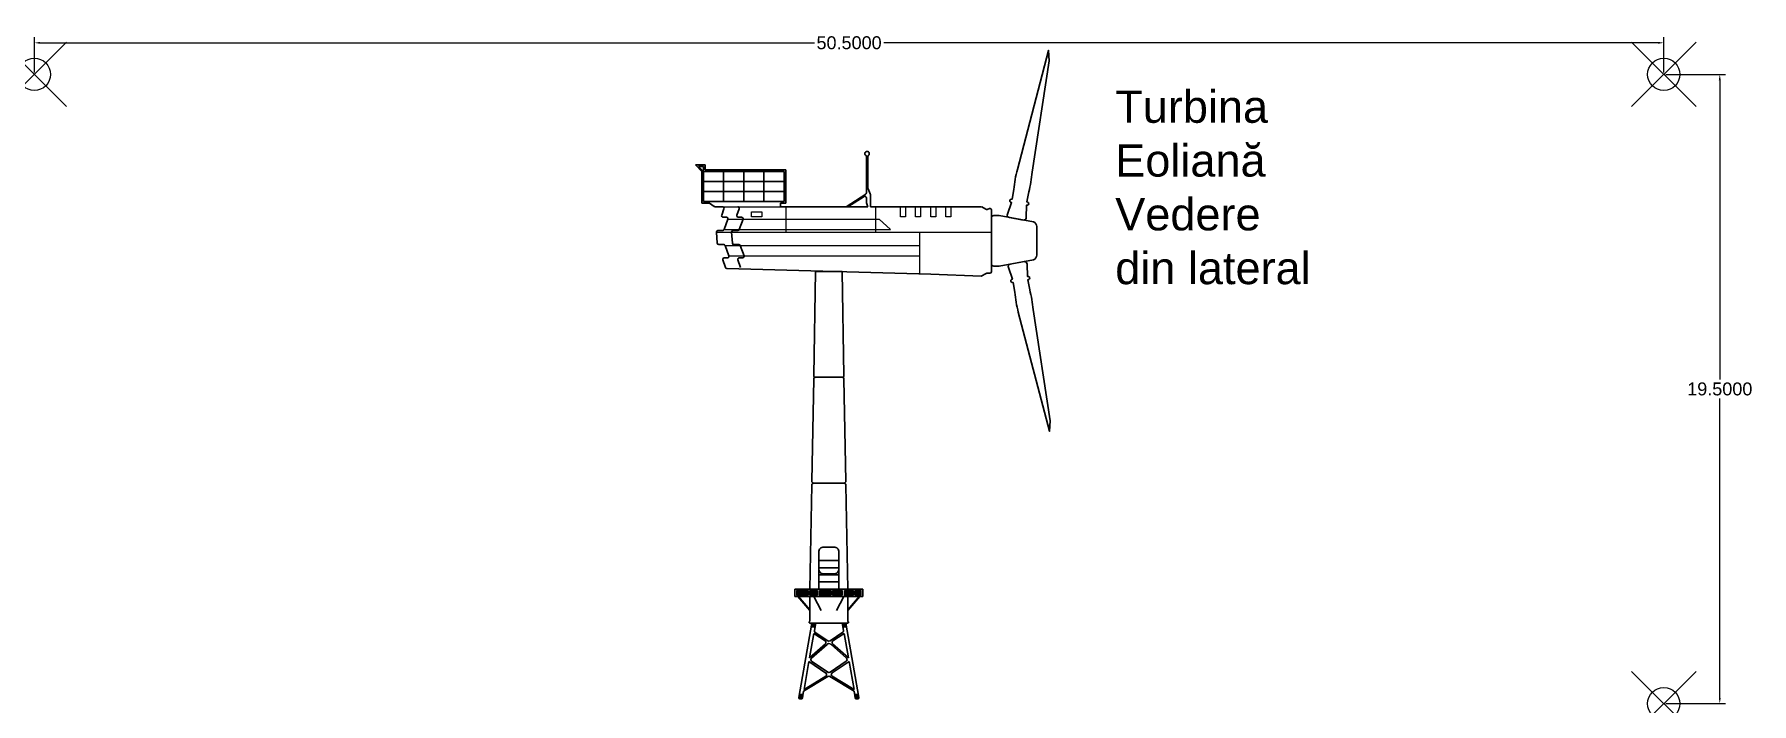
# Model space of a CAD drawing. Header units: millimetres. Extents: x 1.5 to 54.7, y 2 to 22.7.
import ezdxf

# ---------------------------------------------------------------- set-up
doc = ezdxf.new("R2010")
doc.units = ezdxf.units.MM
doc.header["$MEASUREMENT"] = 0
doc.header["$PDMODE"] = 35
for name, color, linetype, lineweight in [('Ax', 254, 'Continuous', 30), ('Elice', 254, 'Continuous', 30), ('Nacela', 254, 'Continuous', 30), ('Suport', 254, 'Continuous', 30)]:
    doc.layers.add(name, color=color, linetype=linetype, lineweight=lineweight)
for name, color, linetype in [('Cotare', 3, 'Continuous'), ('LiniiInterioare', 254, 'Continuous'), ('Puncte de grip', 1, 'Continuous')]:
    doc.layers.add(name, color=color, linetype=linetype)
doc.styles.get("Standard").update_dxf_attribs({"font": 'arial.ttf'})
doc.dimstyles.get("Standard").update_dxf_attribs({"dimtxt": 0.18, "dimasz": 0.18, "dimexe": 0.18, "dimexo": 0.0625, "dimgap": 0.09, "dimtad": 0, "dimtih": 1, "dimtoh": 1, "dimdec": 4, "dimzin": 0, "dimdsep": 46, "dimtxsty": 'Standard', "dimcen": 0.09, "dimadec": 0, "dimazin": 0, "dimtfac": 1, "dimtdec": 4, "dimtofl": 0, "dimtmove": 0, "dimatfit": 3, "dimfxl": 1, "dimtolj": 1, "dimtzin": 0, "dimarcsym": 0})
pattern_1 = [(45, (-26.5, -17), (-0.08838835, 0.08838835), [])]

# ---------------------------------------------------------------- blocks, each defined once
blk = doc.blocks.new('*D1')
at = {"layer": 'Cotare', "color": 0, "lineweight": -2, "transparency": 16777216}
for p, q in [((1.5, 21.562), (1.5, 22.658)), ((1.68, 22.478), (25.675, 22.478)), ((51.82, 22.478), (27.825, 22.478)), ((52, 21.562), (52, 22.658))]:
    blk.add_line(p, q, dxfattribs=at)
at = {"layer": 'Cotare', "color": 0, "transparency": 16777216}
for points in [[(1.68, 22.508), (1.68, 22.448), (1.5, 22.478)], [(51.82, 22.508), (51.82, 22.448), (52, 22.478)]]:
    blk.add_solid(points, dxfattribs=at)
at = {"layer": 'Defpoints', "color": 0, "transparency": 16777216}
for p in [(52, 22.478), (1.5, 21.5), (52, 21.5)]:
    blk.add_point(p, dxfattribs=at)
at = {"layer": 'Cotare', "color": 0, "transparency": 16777216, "insert": (26.75, 22.478), "char_height": 0.4, "attachment_point": 5}
blk.add_mtext('\\A1;50.5000', dxfattribs=at)
blk = doc.blocks.new('*D2')
at = {"layer": 'Cotare', "color": 0, "lineweight": -2, "transparency": 16777216}
for p, q in [((52.063, 21.5), (53.916, 21.5)), ((53.736, 21.32), (53.736, 12.044)), ((53.736, 2.18), (53.736, 11.456)), ((52.063, 2), (53.916, 2))]:
    blk.add_line(p, q, dxfattribs=at)
at = {"layer": 'Cotare', "color": 0, "transparency": 16777216}
for points in [[(53.706, 21.32), (53.766, 21.32), (53.736, 21.5)], [(53.706, 2.18), (53.766, 2.18), (53.736, 2)]]:
    blk.add_solid(points, dxfattribs=at)
at = {"layer": 'Defpoints', "color": 0, "transparency": 16777216}
for p in [(52, 21.5), (52, 2), (53.736, 2)]:
    blk.add_point(p, dxfattribs=at)
at = {"layer": 'Cotare', "color": 0, "transparency": 16777216, "insert": (53.736, 11.75), "char_height": 0.4, "attachment_point": 5}
blk.add_mtext('\\A1;19.5000', dxfattribs=at)
blk = doc.blocks.new('SupBl')
at = {"layer": 'Suport'}
h = blk.add_hatch(dxfattribs=at)
h.set_pattern_fill('ANSI31', color=256)
h.set_pattern_definition(pattern_1)
h.paths.add_polyline_path([(-1.74, -4.5), (-2.25, -4.5), (-2.33, -4.98), (-1.82, -4.98)])
h.paths.add_polyline_path([(2.25, -4.5), (1.78, -4.5), (1.87, -4.98), (2.33, -4.98)])
h = blk.add_hatch(dxfattribs=at)
h.set_pattern_fill('ANSI31', color=256)
h.set_pattern_definition(pattern_1)
h.paths.add_polyline_path([(-3.4, -13.96), (-3.9, -13.96), (-3.97, -14.35, 0.465916), (-3.85, -14.5), (-3.6, -14.5, 0.36397), (-3.48, -14.4)])
h.paths.add_polyline_path([(3.9, -13.96), (3.4, -13.96), (3.48, -14.4, 0.36397), (3.6, -14.5), (3.85, -14.5, 0.465916), (3.97, -14.35)])
for p, q in [((-4.5, -1), (-4.5, 0)), ((-4.5, 0), (4.5, 0)), ((4.5, -1), (4.5, 0)), ((-2.5, -1), (-4.5, -1)), ((-4.25, -0.4), (-2.75, -0.4)), ((-4.25, -0.6), (-2.75, -0.6)), ((-2.5, -2.85), (-4.1, -1)), ((-4, -1), (-2.5, -2.75)), ((-2.5, -0.4), (-1.5, -0.4)), ((-2.5, -0.6), (-1.5, -0.6)), ((-2.5, -1), (2.5, -1)), ((-2.5, -1), (-2.5, -4.25)), ((-1, -2.85), (-2, -1)), ((-1.25, -0.4), (0.25, -0.4)), ((-1.25, -0.6), (0.25, -0.6)), ((0.5, -0.4), (1.75, -0.4)), ((0.5, -0.6), (1.75, -0.6)), ((1, -2.85), (2, -1)), ((2.05, -0.4), (3.25, -0.4)), ((2.05, -0.6), (3.25, -0.6)), ((2.5, -1), (4.5, -1)), ((4, -1), (2.5, -2.75)), ((2.5, -1), (2.5, -4.15)), ((2.5, -2.85), (4.1, -1)), ((3.5, -0.4), (4.25, -0.4)), ((3.5, -0.6), (4.25, -0.6)), ((-2.25, -4.5), (-3.97, -14.35)), ((-2.58, -4.33), (-2.5, -4.25)), ((-2.51, -4.5), (2.51, -4.5)), ((2.25, -4.5), (3.97, -14.35)), ((2.57, -4.32), (2.58, -4.33)), ((-2.54, -9.08), (-1.98, -5.88)), ((-1.82, -4.98), (-2.33, -4.98)), ((-1.98, -5.88), (-0.49, -6.85)), ((2.02, -5.88), (0.53, -6.85)), ((1.87, -4.98), (2.33, -4.98)), ((2.59, -9.08), (2.02, -5.88)), ((-2.54, -9.08), (-0.46, -7.25)), ((-2.29, -9.13), (-0.24, -7.32)), ((0.29, -7.32), (2.34, -9.13)), ((0.5, -7.25), (2.59, -9.08)), ((-3.28, -13.27), (-2.63, -9.58)), ((-2.63, -9.58), (-0.4, -11.11)), ((-0.12, -10.99), (-2.27, -9.52)), ((2.31, -9.52), (0.16, -10.99)), ((2.68, -9.57), (0.44, -11.1)), ((3.33, -13.27), (2.68, -9.57)), ((-3.48, -14.4), (-3.33, -13.52)), ((-3.33, -13.52), (-0.13, -11.58)), ((-3.28, -13.27), (-0.41, -11.53)), ((0.13, -11.58), (3.33, -13.52)), ((3.33, -13.27), (0.45, -11.52)), ((3.48, -14.4), (3.33, -13.52)), ((-3.4, -13.96), (-3.9, -13.96)), ((-3.85, -14.5), (-3.6, -14.5)), ((3.4, -13.96), (3.9, -13.96)), ((3.85, -14.5), (3.6, -14.5))]:
    blk.add_line(p, q, dxfattribs=at)
for points in [[(-2.75, -0.2), (-4.25, -0.2), (-4.25, -0.8), (-2.75, -0.8)], [(-2.5, -0.2), (-1.5, -0.2), (-1.5, -0.8), (-2.5, -0.8)], [(-1.25, -0.2), (0.25, -0.2), (0.25, -0.8), (-1.25, -0.8)], [(0.5, -0.2), (1.75, -0.2), (1.75, -0.8), (0.5, -0.8)], [(2.05, -0.2), (3.25, -0.2), (3.25, -0.8), (2.05, -0.8)], [(3.5, -0.8), (4.25, -0.8), (4.25, -0.2), (3.5, -0.2)]]:
    blk.add_lwpolyline(points, close=True, dxfattribs=at)
blk.add_lwpolyline([(-1.73, -4.48), (-1.91, -5.48, 0.297871), (-1.8, -5.73), (-0.12, -6.85, 0.302768), (0.16, -6.85), (1.84, -5.72, 0.297506), (1.95, -5.47), (1.78, -4.49)], format="xyb", dxfattribs=at)
for centre, radius, start, end in [((-2.51, -4.4), 0.1, 135, 270), ((2.75, -4.15), 0.25, 180, 225), ((2.51, -4.4), 0.1, 270, 45), ((-0.63, -7.06), 0.25, 311.3559, 56.9647), ((0.02, -7.62), 0.4, 48.6441, 131.3559), ((0.67, -7.06), 0.25, 123.0353, 228.6441), ((-2.13, -9.32), 0.25, 131.3559, 235.6043), ((-0.54, -11.31), 0.25, 301.2086, 55.6043), ((0.02, -10.79), 0.25, 235.6043, 304.3957), ((0.58, -11.31), 0.25, 124.3957, 238.7914), ((2.17, -9.32), 0.25, 304.3957, 48.6441), ((0, -11.79), 0.25, 58.7914, 121.2086), ((-3.85, -14.38), 0.125, 170.0738, 270), ((-3.6, -14.38), 0.125, 270, 350), ((3.6, -14.38), 0.125, 190, 270), ((3.85, -14.38), 0.125, 270, 9.9262)]:
    blk.add_arc(centre, radius, start, end, dxfattribs=at)
blk = doc.blocks.new('TurnAx1Bl')
at = {"layer": 'Ax'}
for p, q in [((-2.25, 13.75), (-2.5, 0)), ((-2, 14), (2, 14)), ((2.25, 13.75), (2.5, 0)), ((-2.5, 0), (2.5, 0))]:
    blk.add_line(p, q, dxfattribs=at)
for centre, start, end in [((-2, 13.75), 90, 178.977), ((2, 13.75), 1.023, 90)]:
    blk.add_arc(centre, 0.25, start, end, dxfattribs=at)
blk = doc.blocks.new('TurnAx2Bl')
at = {"layer": 'Ax'}
for p, q in [((-2, 13.75), (-2.25, 0.25)), ((-1.75, 14), (1.75, 14)), ((2, 13.75), (2.25, 0.25)), ((-2, 0), (2, 0))]:
    blk.add_line(p, q, dxfattribs=at)
for centre, start, end in [((-1.75, 13.75), 90, 178.977), ((1.75, 13.75), 1.023, 90), ((-2, 0.25), 178.977, 270), ((2, 0.25), 270, 1.023)]:
    blk.add_arc(centre, 0.25, start, end, dxfattribs=at)
blk = doc.blocks.new('TurnAx3Bl')
at = {"layer": 'Ax'}
for p, q in [((-1.75, 14), (-2, 0.25)), ((-1.75, 14), (1.75, 14)), ((1.75, 14), (2, 0.25)), ((-1.75, 0), (1.75, 0))]:
    blk.add_line(p, q, dxfattribs=at)
for centre, start, end in [((-1.75, 0.25), 178.977, 270), ((1.75, 0.25), 270, 1.023)]:
    blk.add_arc(centre, 0.25, start, end, dxfattribs=at)
blk = doc.blocks.new('AxFinBl')
at = {"layer": 'Suport'}
for p, q in [((-0.5, -14.693), (0.5, -14.693)), ((-0.5, -15.043), (0.5, -15.043)), ((-0.5, -15.393), (0.5, -15.393))]:
    blk.add_line(p, q, dxfattribs=at)
blk.add_lwpolyline([(-0.25, -13.671), (0.25, -13.671, -0.414214), (0.5, -13.921), (0.5, -14.75, -0.414214), (0.25, -15), (-0.25, -15, -0.414214), (-0.5, -14.75), (-0.5, -13.921, -0.414214)], format="xyb", close=True, dxfattribs=at)
blk.add_lwpolyline([(-0.5, -15.75), (0.5, -15.75), (0.5, -14.336), (-0.5, -14.336)], close=True, dxfattribs=at)
at = {"layer": 'Suport', "xscale": 0.375, "yscale": 0.375, "zscale": 0.375}
for name, p in [('TurnAx3Bl', (0, -5.25)), ('TurnAx2Bl', (0, -10.5)), ('TurnAx1Bl', (0, -15.75)), ('SupBl', (0, -15.75))]:
    blk.add_blockref(name, p, dxfattribs=at)
blk = doc.blocks.new('AxRotBL')
at = {"layer": 'Ax'}
for p, q in [((0, 2.25), (0, -2.25)), ((0.25, 2.5), (0.73, 2.5)), ((0.77, 2.5), (4.17, 1.88)), ((4.5, 1.41), (4.5, -1.41)), ((0.25, -2.5), (0.73, -2.5)), ((0.77, -2.5), (4.17, -1.88))]:
    blk.add_line(p, q, dxfattribs=at)
for centre, radius, start, end in [((0.25, 2.25), 0.25, 90, 180), ((0.73, 2.25), 0.25, 79.6541, 90), ((4, 1.41), 0.5, 0, 70.1181), ((4, -1.41), 0.5, 289.8819, 0), ((0.25, -2.25), 0.25, 180, 270), ((0.73, -2.25), 0.25, 270, 280.3459)]:
    blk.add_arc(centre, radius, start, end, dxfattribs=at)
blk = doc.blocks.new('PalEliceBl')
at = {"layer": 'Elice'}
blk.add_lwpolyline([(0.7, 0, 0.463455), (0.95, 0.29), (0.75, 1.5, 1.241674), (0.75, 1.83), (0.75, 2.83, 0.03929), (0.75, 4.83), (0.5, 16), (0.25, 17), (-0.75, 4.83, 0.03929), (-0.75, 2.83), (-0.75, 1.83, 1.241674), (-0.75, 1.5), (-0.95, 0.29, 0.463455), (-0.7, 0)], format="xyb", close=True, dxfattribs=at)
blk = doc.blocks.new('EliBl')
at = {"layer": 'Puncte de grip'}
for p, xscale, yscale, zscale, rotation in [((1.236, 1.093), 0.4999999999999998, 0.4999999999999998, 0.4999999999999998, 350.0000000000001), ((1.283, -1.093), -0.4999999999999997, 0.4999999999999999, 0.4999999999999999, 190)]:
    blk.add_blockref('PalEliceBl', p, dxfattribs=dict(at, xscale=xscale, yscale=yscale, zscale=zscale, rotation=rotation))
at = {"layer": 'Puncte de grip', "xscale": 0.5, "yscale": 0.5, "zscale": 0.5}
blk.add_blockref('AxRotBL', (0, 0), dxfattribs=at)
blk = doc.blocks.new('NacBl')
at = {"layer": 'LiniiInterioare'}
for p, q in [((-10.54, 6.41), (-4.78, 6.41)), ((-10.01, 5.17), (4.99, 5.17)), ((-4.28, 6.41), (-4.28, 3.87)), ((4.62, 6.41), (4.62, 3.87)), ((4.99, 5.17), (6.12, 4.14)), ((-11.15, 3.87), (16.12, 3.87)), ((-10.38, 4.14), (6.12, 4.14)), ((8.99, 3.87), (8.99, -0.26)), ((-10.28, 2.57), (8.99, 2.57)), ((-9.91, 1.53), (8.99, 1.53))]:
    blk.add_line(p, q, dxfattribs=at)
for points in [[(-7.66, 5.91), (-6.66, 5.91), (-6.66, 5.41), (-7.66, 5.41)], [(7.1, 6.41), (7.6, 6.41), (7.6, 5.41), (7.1, 5.41)], [(8.6, 6.41), (9.1, 6.41), (9.1, 5.41), (8.6, 5.41)], [(10.1, 6.41), (10.6, 6.41), (10.6, 5.41), (10.1, 5.41)], [(11.6, 6.41), (12.1, 6.41), (12.1, 5.41), (11.6, 5.41)]]:
    blk.add_lwpolyline(points, close=True, dxfattribs=at)
at = {"layer": 'Nacela'}
for p, q in [((-13.23, 10.56), (-12.28, 10.56)), ((-12.58, 9.91), (-13.23, 10.56)), ((-12.93, 10.41), (-12.43, 10.41)), ((-12.93, 10.41), (-12.43, 9.91)), ((-12.43, 10.41), (-12.43, 9.91)), ((-12.28, 10.56), (-12.28, 10.06)), ((3.72, 7.79), (3.72, 11.46)), ((3.87, 8.24), (3.87, 11.46)), ((-12.58, 6.76), (-12.58, 9.91)), ((-12.43, 6.91), (-12.43, 9.91)), ((-12.43, 9.91), (-4.43, 9.91)), ((-12.43, 8.91), (-4.43, 8.91)), ((-12.28, 10.06), (-4.28, 10.06)), ((-10.43, 9.91), (-10.43, 6.91)), ((-8.43, 9.91), (-8.43, 6.91)), ((-6.43, 9.91), (-6.43, 6.91)), ((-4.43, 9.91), (-4.43, 6.91)), ((-4.28, 10.06), (-4.28, 6.76)), ((-12.43, 7.91), (-4.43, 7.91)), ((-4.43, 6.91), (-12.43, 6.91)), ((1.72, 6.41), (3.66, 7.67)), ((1.87, 6.41), (3.49, 7.42)), ((3.72, 6.84), (3.72, 7.29)), ((3.89, 8.18), (4.11, 7.69)), ((4.12, 6.41), (4.12, 7.63)), ((-12.58, 6.76), (-11.83, 6.76)), ((-11.83, 6.76), (-11.37, 6.44)), ((-11.28, 6.41), (-10.54, 6.41)), ((-10.4, 6.21), (-10.62, 5.57)), ((-10.48, 5.37), (-10.15, 5.37)), ((-10.38, 4.14), (-10.01, 5.17)), ((-8.9, 6.21), (-9.12, 5.57)), ((-8.98, 5.37), (-8.65, 5.37)), ((-8.88, 4.14), (-8.51, 5.17)), ((-4.28, 6.76), (-4.78, 6.76)), ((-4.78, 6.76), (-4.78, 6.41)), ((-4.78, 6.41), (1.72, 6.41)), ((1.72, 6.41), (3.87, 6.41)), ((3.87, 6.41), (3.73, 6.79)), ((4.12, 6.41), (15.08, 6.41)), ((15.16, 6.39), (15.56, 6.15)), ((15.69, 6.14), (15.92, 6.23)), ((16.12, 6.09), (16.12, -0.04)), ((-11.15, 3.87), (-11.07, 2.81)), ((-10.52, 4.04), (-11, 4.04)), ((-9.65, 3.87), (-9.57, 2.81)), ((-9.02, 4.04), (-9.5, 4.04)), ((-10.42, 2.67), (-10.92, 2.67)), ((-10.28, 2.57), (-9.91, 1.53)), ((-8.92, 2.67), (-9.42, 2.67)), ((-8.78, 2.57), (-8.41, 1.53)), ((-10.26, 0.39), (-10.52, 1.13)), ((-10.05, 1.33), (-10.38, 1.33)), ((-10.12, 0.29), (10.12, -0.29)), ((-8.76, 0.39), (-9.02, 1.13)), ((-8.55, 1.33), (-8.88, 1.33)), ((10.12, -0.29), (15.12, -0.49)), ((15.59, -0.21), (15.12, -0.49)), ((15.97, -0.19), (15.67, -0.19))]:
    blk.add_line(p, q, dxfattribs=at)
for centre, radius, start, end in [((3.8, 11.67), 0.219, 289.9966, 250.0034), ((3.57, 7.29), 0.15, 0, 121.866), ((3.57, 7.79), 0.15, 303.0239, 0), ((3.87, 6.84), 0.15, 180, 200.556), ((4.02, 8.24), 0.15, 180, 204.444), ((3.97, 7.63), 0.15, 0, 24.444), ((-11.28, 6.56), 0.15, 235.008, 270), ((-10.48, 5.52), 0.15, 160.5894, 270), ((-10.54, 6.26), 0.15, 340.5894, 90), ((-10.15, 5.22), 0.15, 340.5894, 90), ((-8.98, 5.52), 0.15, 160.5894, 270), ((-9.04, 6.26), 0.15, 340.5894, 90), ((-8.65, 5.22), 0.15, 340.5894, 90), ((15.08, 6.26), 0.15, 59.0362, 90), ((15.64, 6.28), 0.15, 239.0362, 291.8014), ((15.97, 6.09), 0.15, 0, 111.8014), ((-11, 3.89), 0.15, 90, 184.1801), ((-10.52, 4.19), 0.15, 270, 340.5894), ((-9.5, 3.89), 0.15, 90, 184.1801), ((-9.02, 4.19), 0.15, 270, 340.5894), ((-10.92, 2.82), 0.15, 184.1801, 270), ((-10.42, 2.52), 0.15, 19.4106, 90), ((-9.42, 2.82), 0.15, 184.1801, 270), ((-8.92, 2.52), 0.15, 19.4106, 90), ((-10.38, 1.18), 0.15, 90, 199.4106), ((-10.12, 0.44), 0.15, 199.4106, 268.3683), ((-10.05, 1.48), 0.15, 270, 19.4106), ((-8.88, 1.18), 0.15, 90, 199.4106), ((-8.55, 1.48), 0.15, 270, 19.4106), ((15.67, -0.34), 0.15, 90, 120.9638), ((15.97, -0.04), 0.15, 270, 0)]:
    blk.add_arc(centre, radius, start, end, dxfattribs=at)

msp = doc.modelspace()

# ---------------------------------------------------------------- linework, layer by layer
at = {"layer": 'Puncte de grip'}
for p in [(1.5, 21.5), (52, 21.5), (52, 2)]:
    msp.add_point(p, dxfattribs=at)

# ---------------------------------------------------------------- block references
at = {"layer": 'Cotare'}
for name, p, xscale, yscale, zscale in [('EliBl', (31.16162, 16.34166), 0.625, 0.625, 0.625), ('NacBl', (26.12302, 15.39608), 0.3125, 0.3125, 0.3125), ('AxFinBl', (26.12302, 15.39608), 0.625, 0.625, 0.625)]:
    msp.add_blockref(name, p, dxfattribs=dict(at, xscale=xscale, yscale=yscale, zscale=zscale))

# ---------------------------------------------------------------- texts
at = {"layer": 'Cotare', "insert": (35, 21), "char_height": 1, "attachment_point": 1}
msp.add_mtext_dynamic_manual_height_columns('Turbina{\\fArial|b0|i0|c238|p34; Eoliană\\PVedere din lateral}', width=6.454702, gutter_width=1, heights=[0], dxfattribs=at)

# ---------------------------------------------------------------- dimensions: what is measured, and where the dimension line sits
at = {"layer": 'Cotare'}
dim = msp.add_linear_dim(base=(52, 22.47776), p1=(1.5, 21.5), p2=(52, 21.5), dimstyle='Standard', override={"dimtxt": 0.4}, dxfattribs=at)
dim.commit()
dim.dimension.update_dxf_attribs({"geometry": '*D1', "text_midpoint": (26.75, 22.47776)})
dim = msp.add_linear_dim(base=(53.73554, 2), p1=(52, 21.5), p2=(52, 2), angle=90, dimstyle='Standard', override={"dimtxt": 0.4}, dxfattribs=at)
dim.commit()
dim.dimension.update_dxf_attribs({"geometry": '*D2', "text_midpoint": (53.73554, 11.75)})

doc.saveas('drawing.dxf')
